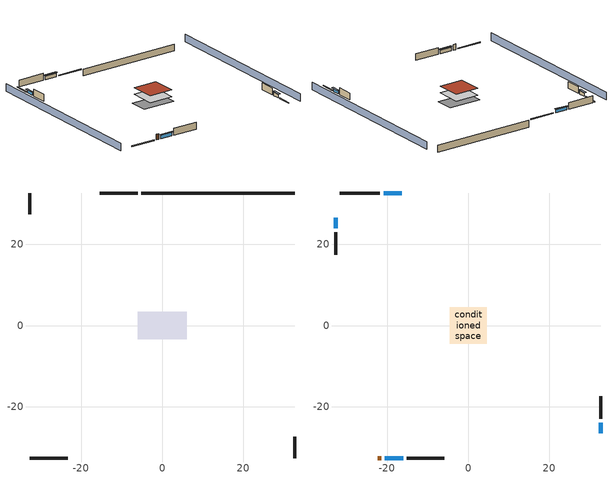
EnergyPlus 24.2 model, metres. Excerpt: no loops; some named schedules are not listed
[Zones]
basement - unconditioned
 floor foundation (Slab1 construction): -6.07,-3.37 -6.07,3.37 6.07,3.37 6.07,-3.37 z-2.13
 wall outside (RimJoist1 construction): -6.06,32.64 -15.42,32.64 z0.3:0.61
 wall outside (RimJoist2 construction): 32.64,-32.64 32.64,-27.42 z0.3:0.61
 wall outside (RimJoist3 construction): -32.64,-32.64 -23.28,-32.64 z0.3:0.61
 wall outside (RimJoist4 construction): -32.64,32.64 -32.64,27.42 z0.3:0.61
 wall foundation (FoundationWall1 construction): 32.64,32.64 -5.13,32.64 z-2.13:0.3
conditioned space
 floor to basement - unconditioned (Floor1 construction): -4.52,-4.52 -4.52,4.52 4.52,4.52 4.52,-4.52 z0.3
 wall outside (AdiabaticWallConstruction 1): -22.35,-32.64 -21.43,-32.64 z0.3:2.34
 wall outside (AdiabaticWallConstruction): -16.34,32.64 -20.82,32.64 / -20.51,-32.64 -16.03,-32.64 z0.3:1.49; 32.64,-26.5 32.64,-23.94 / -32.64,26.5 -32.64,23.94 z0.3:1.46
 wall outside (Wall1 construction): -21.75,32.64 -31.71,32.64 z0.3:2.74
 wall outside (Wall2 construction): 32.64,-23.01 32.64,-17.48 z0.3:2.74
 wall outside (Wall3 construction): -15.1,-32.64 -5.91,-32.64 z0.3:2.74
 wall outside (Wall4 construction): -32.64,23.01 -32.64,17.48 z0.3:2.74
 window (WindowConstruction): -16.34,32.64 -20.82,32.64 z0.3:1.49
 window (WindowConstruction 1): 32.64,-26.49 32.64,-23.94 z0.3:1.46
 window (WindowConstruction 2): -20.51,-32.64 -16.03,-32.64 z0.3:1.49
 window (WindowConstruction 3): -32.64,26.49 -32.64,23.94 z0.3:1.46
 door (Door): -22.35,-32.64 -21.44,-32.64 z0.3:2.34
 roof outside (Roof1 construction): -4.52,4.52 -4.52,-4.52 4.52,-4.52 4.52,4.52 z2.74
shading: -37.21,32.64 -37.21,-32.64 / 37.21,-32.64 37.21,32.64 z0:2.74; -21.13,32.64 -16.04,32.64 -16.04,33.25 -21.13,33.25 z1.8; 32.64,-23.63 32.64,-26.8 33.25,-26.8 33.25,-23.63 z1.77; -15.72,-32.64 -20.81,-32.64 -20.81,-33.25 -15.72,-33.25 z1.8; -32.64,23.63 -32.64,26.8 -33.25,26.8 -33.25,23.63 z1.77
[Building]
Building 1: Terrain=Suburbs
[Site:Location]
Portland Intl Arpt_OR: Latitude {deg}=45.59; Longitude {deg}=-122.6; Time Zone {hr}=-8; Elevation {m}=33; Keep Site Location Information=Yes
[Site:GroundTemperature:Shallow]
10.2558, 8.96328, 8.85977, 9.47314, 11.9355, 14.3863, 16.5111, 17.8571, 17.9714, 16.8767, 14.8061, 12.4304
[Site:WaterMainsTemperature]
Calculation Method=Schedule; Temperature Schedule=mains temperature schedule
[Material] Roughness=Rough; Thermal Absorptance=0.9
Name | Thickness {m} | Conductivity {W/m-K} | Density {kg/m3} | Specific Heat {J/kg-K} | Solar Absorptance | Visible Absorptance
asphalt or fiberglass shingles | 0.00635 | 0.162714 | 1121.4 | 1465.45 | 0.85 | 0.85
concrete 4.0 in. | 0.1016 | 1.803125 | 2242.8 | 837.4 | 0.7 | 0.7
concrete 8.0 in. | 0.2032 | 1.803125 | 2242.8 | 837.4 | 0.7 | 0.7
door material | 0.04445 | 0.0612267 | 512.64 | 1214.23 | 0.7 | 0.7
floor covering | 0.0127 | 0.0433444 | 54.468 | 1339.84 | 0.6 | 0.6
floor stud and cavity | 0.1397 | 0.923637 | 92.3553 | 1139.71 | 0.7 | 0.7
furniture material basement - unconditioned 1; furniture material conditioned space 1 | 0.1524 | 0.115458 | 640.8 | 1214.23 | 0.6 | 0.6
gypsum board | 0.0127 | 0.160291 | 801 | 837.4 | 0.6 | 0.6
osb sheathing 0.5 in. | 0.0127 | 0.115458 | 512.64 | 1214.23 | 0.7 | 0.7
osb sheathing 0.75 in. | 0.01905 | 0.115458 | 512.64 | 1214.23 | 0.7 | 0.7
rim joist stud and cavity | 0.0508 | 0.178688 | 50.32683 | 1063.81 | 0.6 | 0.6
roof rigid ins | 0.103632 | 0.029427 | 32.04 | 1214.23 | 0.7 | 0.7
roof stud and cavity | 0.2032 | 0.161866 | 78.34581 | 1123.46 | 0.7 | 0.7
wall rigid ins | 0.512978 | 0.029427 | 32.04 | 1214.23 | 0.7 | 0.7
wall stud and cavity | 0.1397 | 0.550994 | 139.0536 | 1170.24 | 0.7 | 0.7
wall stud and cavity 1 | 0.0889 | 0.380278 | 52.3479 | 1209.89 | 0.7 | 0.7
wall stud and cavity 2 | 0.0889 | 0.391764 | 83.0341 | 1211.67 | 0.7 | 0.7
wood siding | 0.0254 | 0.102417 | 544.68 | 1172.36 | 0.85 | 0.85
wood siding 1; wood siding 2 | 0.0254 | 0.102417 | 544.68 | 1172.36 | 0.7 | 0.7
[WindowMaterial:SimpleGlazingSystem]
WindowMaterial: U-Factor {W/m2-K}=2.15764; Solar Heat Gain Coefficient=0.44
[Construction]
AdiabaticWallConstruction: wood siding 1, wall rigid ins, wall stud and cavity 1, gypsum board
AdiabaticWallConstruction 1: wood siding 2, wall rigid ins, wall stud and cavity 1, gypsum board
Door: door material
Floor1 construction: floor stud and cavity, osb sheathing 0.75 in., floor covering
FoundationWall1 construction: concrete 8.0 in.
furniture construction basement - unconditioned 1: furniture material basement - unconditioned 1
furniture construction conditioned space 1: furniture material conditioned space 1
PartitionWallConstruction: gypsum board, wall stud and cavity 2, gypsum board
RimJoist1 construction; RimJoist2 construction; RimJoist3 construction; RimJoist4 construction: wood siding, rim joist stud and cavity
Roof1 construction: asphalt or fiberglass shingles, roof rigid ins, osb sheathing 0.75 in., roof stud and cavity, gypsum board
Slab1 construction: concrete 4.0 in.
Wall1 construction; Wall2 construction; Wall3 construction; Wall4 construction: wood siding, osb sheathing 0.5 in., wall stud and cavity, gypsum board
WindowConstruction; WindowConstruction 1; WindowConstruction 2; WindowConstruction 3: WindowMaterial
[Zone] Multiplier=1; Volume {m3}=199.577; Part of Total Floor Area=Yes
basement - unconditioned; conditioned space
[Space] Volume {m3}=199.577
Name | Zone
basement - unconditioned 1 | basement - unconditioned
conditioned space 1 | conditioned space
[SurfaceProperty:ExposedFoundationPerimeter]
Slab1: Exposed Perimeter Calculation Method=TotalExposedPerimeter; Total Exposed Perimeter {m}=37.76472
[InternalMass]
Name | Construction | Zone or ZoneList | Space or SpaceList | Surface Area {m2}
furniture mass basement - unconditioned 1 | furniture construction basement - unconditioned 1 | basement - unconditioned | basement - unconditioned 1 | 32.73903
furniture mass conditioned space 1 | furniture construction conditioned space 1 | conditioned space | conditioned space 1 | 32.73903
partition wall mass | PartitionWallConstruction | conditioned space | conditioned space 1 | 81.84758
[ElectricEquipment] Design Level Calculation Method=EquipmentLevel
Name | Zone or ZoneList or Space or SpaceList | Schedule | Design Level {W} | Fraction Latent | Fraction Radiant | Fraction Lost
freezer | basement - unconditioned 1 | freezer schedule | 194.914 | 0 | 0.6 | 0
ceiling fan | conditioned space 1 | ceiling_fan | 18.18 | 0 | 0.558 | 0
clothes dryer | conditioned space 1 | clothes_dryer | 4185.2 | 0.015 | 0.081 | 0.85
clothes washer | conditioned space 1 | clothes_washer | 379.281 | 0.03 | 0.162 | 0.7
cooking range | conditioned space 1 | cooking_range | 2045.21 | 0.08 | 0.432 | 0.2
dishwasher | conditioned space 1 | dishwasher | 972.782 | 0.3 | 0.18 | 0.4
fridge | conditioned space 1 | fridge schedule | 45.9075 | 0 | 0.6 | 0
mech vent bath fan 0 | conditioned space 1 | mech vent bath fan 0 schedule | 15 | 0 | 0 | 1
mech vent house fan | conditioned space 1 | mech vent house fan schedule | 0 | 0 | 0 | 1
mech vent house fan cfis | conditioned space 1 | mech vent house fan cfis schedule | 0 | 0 | 0 | 0
mech vent range fan 0 | conditioned space 1 | mech vent range fan 0 schedule | 30 | 0 | 0 | 1
misc plug loads | conditioned space 1 | plug_loads_other | 546.51 | 0.021 | 0.558 | 0.049
misc tv | conditioned space 1 | plug_loads_tv | 737.46 | 0 | 0.6 | 0
whole house fan | conditioned space 1 | Always On Discrete | 0 | 0 | 0 | 1
[ZoneInfiltration:DesignFlowRate] Schedule=Always On Discrete
Name | Zone or ZoneList or Space or SpaceList | Design Flow Rate Calculation Method | Air Changes per Hour {1/hr} | Constant Term Coefficient | Temperature Term Coefficient | Velocity Term Coefficient | Velocity Squared Term Coefficient | Design Flow Rate {m3/s}
infil basement - unconditioned 1 | basement - unconditioned 1 | AirChanges/Hour | 0.1 | 1 | 0 | 0 | 0
infil flow; natural vent flow; whole house fan flow | conditioned space 1 | Flow/Zone |  |  |  |  |  | 0
[SurfaceProperty:IncidentSolarMultiplier] Incident Solar Multiplier=1; Incident Solar Multiplier Schedule=trans schedule winter=0.85 summer=0.7
Window1; Window2; Window3; Window4
[Lights]
interior lighting: Zone or ZoneList or Space or SpaceList=conditioned space 1; Schedule=lighting_interior; Design Level Calculation Method=LightingLevel; Lighting Level {W}=150.258; Return Air Fraction=0; Fraction Radiant=0.6; Fraction Visible=0.2; Fraction Replaceable=1
[People]
occupants: Zone or ZoneList or Space or SpaceList=conditioned space 1; Number of People Schedule=occupants; Number of People Calculation Method=People; Number of People=2; Fraction Radiant=0.314171; Sensible Heat Fraction=0.56303; Activity Level Schedule=occupants activity schedule; Carbon Dioxide Generation Rate {m3/s-W}=0; Enable ASHRAE 55 Comfort Warnings=No; Mean Radiant Temperature Calculation Type=EnclosureAveraged
[OtherEquipment] Zone or ZoneList or Space or SpaceList=conditioned space 1; Design Level Calculation Method=EquipmentLevel
Name | Fuel Type | Schedule | Design Level {W} | Fraction Latent | Fraction Radiant | Fraction Lost
clothes dryer 1 | Electricity | clothes_dryer | 0 | 0.015 | 0.081 | 0.85
cooking range 1 | Electricity | cooking_range | 0 | 0.08 | 0.432 | 0.2
general water use latent | None | general water use schedule | 44.1266 | 1 | 0 | 0
general water use sensible | None | general water use schedule | -43.4886 | 0 | 0.6 | 0
mech vent house fan latent load; water heater lat | None | Always On Discrete | 0 | 1 | 0 | 0
mech vent house fan sensible load; water heater sens | None | Always On Discrete | 0 | 0 | 0 | 0
water heater energy adjustment1 | Electricity | Always On Discrete | 0.01 | 0 | 0 | 1
[AvailabilityManager:Scheduled]
room ac airloop Availability Manager: Schedule=Always On Discrete
[WaterUse:Equipment]
dishwasher: Peak Flow Rate {m3/s}=7.78103e-06; Flow Rate Fraction Schedule=hot_water_dishwasher
[Foundation:Kiva]
Foundation Kiva 1: Initial Indoor Air Temperature {C}=9.52053; Wall Height Above Grade {m}=0.3048; Wall Depth Below Slab {m}=0.2032
[Foundation:Kiva:Settings]
Soil Conductivity {W/m-K}=1.3848; Soil Density {kg/m3}=1842.3; Soil Specific Heat {J/kg-K}=418.7; Ground Solar Absorptivity=0.9; Ground Thermal Absorptivity=0.9; Ground Surface Roughness {m}=0.03; Far-Field Width {m}=40; Deep-Ground Boundary Condition=ZeroFlux; Deep-Ground Depth {m}=40; Minimum Cell Dimension {m}=0.2; Maximum Cell Growth Coefficient=3; Simulation Timestep=Timestep
[Exterior:Lights]
exterior lighting: Schedule=exterior lighting schedule; Design Level {W}=5.52521
[EnergyManagementSystem:GlobalVariable]
infil_program_Qfan
infil_program_Qinf
natural_vent_program_Qnv
natural_vent_program_Qwhf
room_ac_airloop_Fan_RTF
[EnergyManagementSystem:Sensor]
Name | Output:Variable or Output:Meter Index Key | Output:Variable or Output:Meter
airflow_gain | infil flow | Infiltration Sensible Heat Gain Energy
airflow_gain_1 | natural vent flow | Infiltration Sensible Heat Gain Energy
airflow_gain_2 | whole house fan flow | Infiltration Sensible Heat Gain Energy
airflow_loss | infil flow | Infiltration Sensible Heat Loss Energy
airflow_loss_1 | natural vent flow | Infiltration Sensible Heat Loss Energy
airflow_loss_2 | whole house fan flow | Infiltration Sensible Heat Loss Energy
clg_load_cond |  | Cooling:EnergyTransfer:Zone:CONDITIONED SPACE
clg_sp_s; clg_sp_s_1 | cooling setpoint | Schedule Value
clothes_dryer_exhaust_0_sch_s | clothes_dryer | Schedule Value
cool_season | cooling season schedule | Schedule Value
htg_load_cond |  | Heating:EnergyTransfer:Zone:CONDITIONED SPACE
htg_sp_s; htg_sp_s_1 | heating setpoint | Schedule Value
ig_ee_conv | ceiling fan | Electric Equipment Convective Heating Energy
ig_ee_conv_1 | clothes dryer | Electric Equipment Convective Heating Energy
ig_ee_conv_3 | cooking range | Electric Equipment Convective Heating Energy
ig_ee_conv_4 | dishwasher | Electric Equipment Convective Heating Energy
ig_ee_conv_5 | fridge | Electric Equipment Convective Heating Energy
ig_ee_conv_6 | misc plug loads | Electric Equipment Convective Heating Energy
ig_ee_conv_7 | misc tv | Electric Equipment Convective Heating Energy
ig_ee_conv_8 | whole house fan | Electric Equipment Convective Heating Energy
ig_ee_rad | ceiling fan | Electric Equipment Radiant Heating Energy
ig_ee_rad_1 | clothes dryer | Electric Equipment Radiant Heating Energy
ig_ee_rad_3 | cooking range | Electric Equipment Radiant Heating Energy
ig_ee_rad_4 | dishwasher | Electric Equipment Radiant Heating Energy
ig_ee_rad_5 | fridge | Electric Equipment Radiant Heating Energy
ig_ee_rad_6 | misc plug loads | Electric Equipment Radiant Heating Energy
ig_ee_rad_7 | misc tv | Electric Equipment Radiant Heating Energy
ig_ee_rad_8 | whole house fan | Electric Equipment Radiant Heating Energy
ig_lgt_conv | interior lighting | Lights Convective Heating Energy
ig_lgt_rad | interior lighting | Lights Radiant Heating Energy
ig_lgt_vis | interior lighting | Lights Visible Radiation Heating Energy
ig_oe_conv | clothes dryer 1 | Other Equipment Convective Heating Energy
ig_oe_conv_1 | cooking range 1 | Other Equipment Convective Heating Energy
ig_oe_conv_2 | general water use latent | Other Equipment Convective Heating Energy
ig_oe_conv_3 | general water use sensible | Other Equipment Convective Heating Energy
ig_oe_conv_4 | water heater energy adjustment1 | Other Equipment Convective Heating Energy
ig_oe_conv_5 | water heater lat | Other Equipment Convective Heating Energy
ig_oe_conv_6 | water heater sens | Other Equipment Convective Heating Energy
ig_oe_rad | clothes dryer 1 | Other Equipment Radiant Heating Energy
ig_oe_rad_1 | cooking range 1 | Other Equipment Radiant Heating Energy
ig_oe_rad_2 | general water use latent | Other Equipment Radiant Heating Energy
ig_oe_rad_3 | general water use sensible | Other Equipment Radiant Heating Energy
ig_oe_rad_4 | water heater energy adjustment1 | Other Equipment Radiant Heating Energy
ig_oe_rad_5 | water heater lat | Other Equipment Radiant Heating Energy
ig_oe_rad_6 | water heater sens | Other Equipment Radiant Heating Energy
ig_ppl_conv | occupants | People Convective Heating Energy
ig_ppl_rad | occupants | People Radiant Heating Energy
im_conv | furniture mass conditioned space 1 | Surface Inside Face Convection Heat Gain Energy
im_conv_1 | partition wall mass | Surface Inside Face Convection Heat Gain Energy
im_ig | furniture mass conditioned space 1 | Surface Inside Face Internal Gains Radiation Heat Gain Energy
im_ig_1 | partition wall mass | Surface Inside Face Internal Gains Radiation Heat Gain Energy
im_lgt | furniture mass conditioned space 1 | Surface Inside Face Lights Radiation Heat Gain Energy
im_lgt_1 | partition wall mass | Surface Inside Face Lights Radiation Heat Gain Energy
im_sol | furniture mass conditioned space 1 | Surface Inside Face Solar Radiation Heat Gain Energy
im_sol_1 | partition wall mass | Surface Inside Face Solar Radiation Heat Gain Energy
im_surf | furniture mass conditioned space 1 | Surface Inside Face Net Surface Thermal Radiation Heat Gain Energy
im_surf_1 | partition wall mass | Surface Inside Face Net Surface Thermal Radiation Heat Gain Energy
mech_vent_bath_fan_0_sch_s | mech vent bath fan 0 schedule | Schedule Value
mech_vent_range_fan_0_sch_s | mech vent range fan 0 schedule | Schedule Value
mv_conv | mech vent bath fan 0 | Electric Equipment Convective Heating Energy
mv_conv_1 | mech vent house fan | Electric Equipment Convective Heating Energy
mv_conv_2 | mech vent house fan cfis | Electric Equipment Convective Heating Energy
mv_conv_3 | mech vent range fan 0 | Electric Equipment Convective Heating Energy
mv_conv_4 | mech vent house fan latent load | Other Equipment Convective Heating Energy
mv_conv_5 | mech vent house fan sensible load | Other Equipment Convective Heating Energy
mv_rad | mech vent bath fan 0 | Electric Equipment Radiant Heating Energy
mv_rad_1 | mech vent house fan | Electric Equipment Radiant Heating Energy
mv_rad_2 | mech vent house fan cfis | Electric Equipment Radiant Heating Energy
mv_rad_3 | mech vent range fan 0 | Electric Equipment Radiant Heating Energy
mv_rad_4 | mech vent house fan latent load | Other Equipment Radiant Heating Energy
mv_rad_5 | mech vent house fan sensible load | Other Equipment Radiant Heating Energy
natural_vent_s | natural vent schedule | Schedule Value
out_pb_s |  | Site Outdoor Air Barometric Pressure
out_wt_s |  | Site Outdoor Air Humidity Ratio
site_vw_s |  | Site Wind Speed
ss_back_out | Window1 | Surface Window Shortwave from Zone Back Out Window Heat Transfer Rate
ss_back_out_1 | Window2 | Surface Window Shortwave from Zone Back Out Window Heat Transfer Rate
ss_back_out_2 | Window3 | Surface Window Shortwave from Zone Back Out Window Heat Transfer Rate
ss_back_out_3 | Window4 | Surface Window Shortwave from Zone Back Out Window Heat Transfer Rate
ss_conv | Door1 | Surface Inside Face Convection Heat Gain Energy
ss_conv_1 | Window1 | Surface Inside Face Convection Heat Gain Energy
ss_conv_2 | Window2 | Surface Inside Face Convection Heat Gain Energy
ss_conv_3 | Window3 | Surface Inside Face Convection Heat Gain Energy
ss_conv_4 | Window4 | Surface Inside Face Convection Heat Gain Energy
ss_ig | Door1 | Surface Inside Face Internal Gains Radiation Heat Gain Energy
ss_ig_1 | Window1 | Surface Inside Face Internal Gains Radiation Heat Gain Energy
ss_ig_2 | Window2 | Surface Inside Face Internal Gains Radiation Heat Gain Energy
ss_ig_3 | Window3 | Surface Inside Face Internal Gains Radiation Heat Gain Energy
ss_ig_4 | Window4 | Surface Inside Face Internal Gains Radiation Heat Gain Energy
ss_lgt | Door1 | Surface Inside Face Lights Radiation Heat Gain Energy
ss_sol | Door1 | Surface Inside Face Solar Radiation Heat Gain Energy
ss_surf | Door1 | Surface Inside Face Net Surface Thermal Radiation Heat Gain Energy
ss_surf_1 | Window1 | Surface Inside Face Net Surface Thermal Radiation Heat Gain Energy
ss_surf_2 | Window2 | Surface Inside Face Net Surface Thermal Radiation Heat Gain Energy
ss_surf_3 | Window3 | Surface Inside Face Net Surface Thermal Radiation Heat Gain Energy
ss_surf_4 | Window4 | Surface Inside Face Net Surface Thermal Radiation Heat Gain Energy
ss_trans_in | Window1 | Surface Window Transmitted Solar Radiation Rate
ss_trans_in_1 | Window2 | Surface Window Transmitted Solar Radiation Rate
ss_trans_in_2 | Window3 | Surface Window Transmitted Solar Radiation Rate
ss_trans_in_3 | Window4 | Surface Window Transmitted Solar Radiation Rate
ss_trans_out | Window1 | Surface Inside Face Initial Transmitted Diffuse Transmitted Out Window Solar Radiation Rate
ss_trans_out_1 | Window2 | Surface Inside Face Initial Transmitted Diffuse Transmitted Out Window Solar Radiation Rate
ss_trans_out_2 | Window3 | Surface Inside Face Initial Transmitted Diffuse Transmitted Out Window Solar Radiation Rate
ss_trans_out_3 | Window4 | Surface Inside Face Initial Transmitted Diffuse Transmitted Out Window Solar Radiation Rate
s_conv | Floor1 | Surface Inside Face Convection Heat Gain Energy
s_conv_1 | Roof1 | Surface Inside Face Convection Heat Gain Energy
s_conv_2 | Wall1 | Surface Inside Face Convection Heat Gain Energy
s_conv_3 | Wall2 | Surface Inside Face Convection Heat Gain Energy
s_conv_4 | Wall3 | Surface Inside Face Convection Heat Gain Energy
s_conv_5 | Wall4 | Surface Inside Face Convection Heat Gain Energy
s_ig | Floor1 | Surface Inside Face Internal Gains Radiation Heat Gain Energy
s_ig_1 | Roof1 | Surface Inside Face Internal Gains Radiation Heat Gain Energy
s_ig_2 | Wall1 | Surface Inside Face Internal Gains Radiation Heat Gain Energy
s_ig_3 | Wall2 | Surface Inside Face Internal Gains Radiation Heat Gain Energy
s_ig_4 | Wall3 | Surface Inside Face Internal Gains Radiation Heat Gain Energy
s_ig_5 | Wall4 | Surface Inside Face Internal Gains Radiation Heat Gain Energy
s_lgt | Floor1 | Surface Inside Face Lights Radiation Heat Gain Energy
s_lgt_1 | Roof1 | Surface Inside Face Lights Radiation Heat Gain Energy
s_lgt_2 | Wall1 | Surface Inside Face Lights Radiation Heat Gain Energy
s_lgt_3 | Wall2 | Surface Inside Face Lights Radiation Heat Gain Energy
s_lgt_4 | Wall3 | Surface Inside Face Lights Radiation Heat Gain Energy
s_lgt_5 | Wall4 | Surface Inside Face Lights Radiation Heat Gain Energy
s_sol | Floor1 | Surface Inside Face Solar Radiation Heat Gain Energy
s_sol_1 | Roof1 | Surface Inside Face Solar Radiation Heat Gain Energy
s_sol_2 | Wall1 | Surface Inside Face Solar Radiation Heat Gain Energy
s_sol_3 | Wall2 | Surface Inside Face Solar Radiation Heat Gain Energy
s_sol_4 | Wall3 | Surface Inside Face Solar Radiation Heat Gain Energy
s_sol_5 | Wall4 | Surface Inside Face Solar Radiation Heat Gain Energy
s_surf | Floor1 | Surface Inside Face Net Surface Thermal Radiation Heat Gain Energy
s_surf_1 | Roof1 | Surface Inside Face Net Surface Thermal Radiation Heat Gain Energy
s_surf_2 | Wall1 | Surface Inside Face Net Surface Thermal Radiation Heat Gain Energy
s_surf_3 | Wall2 | Surface Inside Face Net Surface Thermal Radiation Heat Gain Energy
s_surf_4 | Wall3 | Surface Inside Face Net Surface Thermal Radiation Heat Gain Energy
s_surf_5 | Wall4 | Surface Inside Face Net Surface Thermal Radiation Heat Gain Energy
water_heater_T_set | water heater setpoint | Schedule Value
[EnergyManagementSystem:Actuator]
Name | Actuated Component Unique | Actuated Component Type | Actuated Component Control Type
fridge_schedule_act | fridge schedule | Schedule:Constant | Schedule Value
infil_flow_act | infil flow | Zone Infiltration | Air Exchange Flow Rate
mech_vent_house_fan_cfis_act | mech vent house fan cfis | ElectricEquipment | Electricity Rate
mech_vent_house_fan_latent_load_act | mech vent house fan latent load | OtherEquipment | Power Level
mech_vent_house_fan_sensible_load_act | mech vent house fan sensible load | OtherEquipment | Power Level
natural_vent_flow_act | natural vent flow | Zone Infiltration | Air Exchange Flow Rate
water_heater_HPWHSchedOverride | water heater setpoint | Schedule:Constant | Schedule Value
water_heater_hpwh_ec_adj_act | water heater energy adjustment1 | OtherEquipment | Power Level
water_heater_lat_act | water heater lat | OtherEquipment | Power Level
water_heater_LESchedOverride | water heater BottomElementSetpoint | Schedule:Constant | Schedule Value
water_heater_sens_act | water heater sens | OtherEquipment | Power Level
water_heater_UESchedOverride | water heater TopElementSetpoint | Schedule:Constant | Schedule Value
whole_house_fan_act | whole house fan | ElectricEquipment | Electricity Rate
whole_house_fan_flow_act | whole house fan flow | Zone Infiltration | Air Exchange Flow Rate
[EnergyManagementSystem:Program]
boiler_hydronic_pump_disaggregate_program: Set boiler_hydronic_pump_primary_htg = boiler_hydronic_pump_s
boiler_hydronic_pump_power_program: Set hvac_plr = boiler_plr_s; Set pump_total_eff = boiler_hydronic_pump_rated_mfr / 1000 * 20000.0 / 81.7307692307692; Set pump_vfr = boiler_hydronic_pump_mfr_s / 1000; If pump_vfr > 0; Set boiler_hydronic_pump_pressure_rise_act = 81.7307692307692 * hvac_plr * pump_total_eff / pump_vfr; Else; Set boiler_hydronic_pump_pressure_rise_act = 0; EndIf
